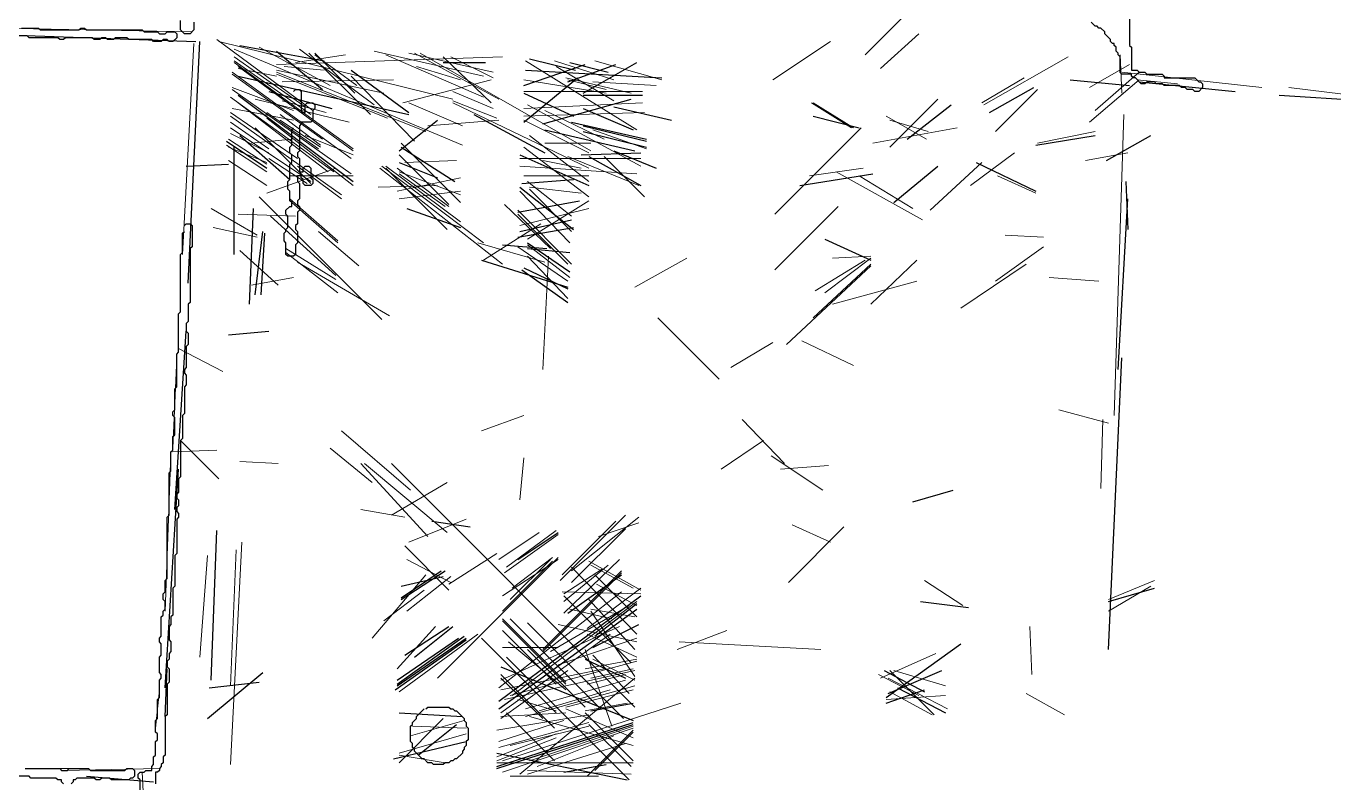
# Model space of a CAD drawing. Header units: metres. Extents: x 0 to 426, y 0 to 320.
# Drawn here: x 93.6 to 264.1, y 120.9 to 219.5 of the extents above; entities that cross this region are included whole.
import ezdxf

# ---------------------------------------------------------------- set-up
doc = ezdxf.new("R2010")
doc.units = ezdxf.units.M
for name, color, linetype in [('CUT', 7, 'Continuous'), ('FOLD', 1, 'Continuous'), ('OUTLINE', 3, 'Continuous')]:
    doc.layers.add(name, color=color, linetype=linetype)

msp = doc.modelspace()

# ---------------------------------------------------------------- linework, layer by layer
at = {"layer": 'CUT', "lineweight": 25}
for p, q in [((203, 215.75), (208.5, 221.25)), ((79.5, 218.75), (115.75, 217.5)), ((114.75, 186), (116.25, 217.5)), ((121.5, 217), (132.5, 215)), ((126.25, 216.25), (132.25, 211.25)), ((148, 215.5), (154.25, 209.5)), ((159.25, 215.25), (165.25, 213.75)), ((136, 213.75), (143.5, 208.25)), ((148, 214.75), (153.5, 214.75)), ((158.5, 211.75), (166.5, 214.5)), ((158.75, 213.75), (176.5, 212.75)), ((164.25, 212.25), (170.5, 214.5)), ((164.5, 214.75), (169.5, 213.5)), ((166.25, 210.75), (173.25, 214.75)), ((121.25, 213), (143.5, 208)), ((136, 213), (144.25, 204.5)), ((158.5, 207), (165.5, 212.75)), ((219.25, 208.25), (225, 211.5)), ((229.75, 212.5), (237.5, 211.75)), ((238.75, 212.25), (251.25, 211)), ((121.25, 210.5), (136.25, 199.25)), ((125.25, 211), (133.5, 208.75)), ((158.5, 210.75), (165, 207.75)), ((161, 206.75), (172.5, 210)), ((166.25, 210.5), (174, 210.5)), ((257, 210.5), (268.5, 209.75)), ((166.25, 208.75), (172.75, 206)), ((170.25, 209), (177.75, 207.25)), ((208.5, 204.75), (214.25, 209.25)), ((142.25, 203.25), (147.25, 207.25)), ((152, 208), (161.25, 203)), ((164.75, 207), (174.5, 204.75)), ((166.25, 206.5), (174.5, 204.5)), ((196.25, 207.75), (202.25, 206.25)), ((121.5, 205.25), (128, 199.5)), ((161.25, 206), (173, 203.25)), ((166.25, 205.75), (174.5, 203.75)), ((225.25, 204), (233, 205.25)), ((234.5, 202), (240.25, 205.25)), ((119.75, 204.5), (125, 201)), ((120.75, 189.75), (120.75, 203.75)), ((142.5, 203.75), (149.5, 199.25)), ((166, 202.75), (173.75, 203)), ((170.25, 203.25), (175.75, 201)), ((114.5, 201.25), (120, 201.5)), ((142.25, 201.75), (147.25, 199.75)), ((158, 202.75), (167, 198.75)), ((167, 202.5), (173.75, 198.75)), ((206.75, 196.5), (212.5, 201.25)), ((217.5, 201.75), (225.25, 198)), ((158.25, 199), (165, 199.5)), ((194.5, 198.75), (204, 200.25)), ((158, 198.5), (165, 193)), ((158, 198), (164.5, 191.25)), ((159.25, 198.25), (164.75, 192.75)), ((237, 199.25), (237.25, 193)), ((124, 197.25), (140, 181.25)), ((157.75, 195.25), (165.75, 196.75)), ((236, 174.75), (237.25, 197)), ((122.75, 183.25), (123.25, 195.75)), ((143.25, 195.75), (150.25, 193.25)), ((157.75, 195.5), (164.75, 188.5)), ((157.75, 195), (164.25, 188.5)), ((123.5, 184.5), (124.5, 192.75)), ((157.75, 192), (165, 193.25)), ((158, 192.75), (164.75, 194.25)), ((124.25, 184.5), (124.75, 192.5)), ((155.75, 191), (161.5, 190.5)), ((159, 191.25), (164.5, 187.5)), ((197.75, 191.75), (203.75, 189)), ((121.5, 190.25), (126.5, 185.75)), ((159, 190.5), (164.5, 190)), ((159, 189.5), (164.25, 184)), ((153, 189), (164.25, 185.5)), ((158.25, 187.75), (164.25, 183.5)), ((158.5, 188), (164.25, 185.25)), ((196.25, 181.5), (203.75, 188.5)), ((113, 156.5), (114.5, 179.75)), ((120, 179.25), (125.25, 179.75)), ((234.75, 138.25), (236.5, 176.25)), ((187, 168.25), (192.5, 162.5)), ((111.75, 133.25), (113.5, 161.75)), ((209.25, 157.5), (214.5, 159)), ((117.75, 134.25), (118.5, 153.75)), ((146.5, 155), (151.5, 154.25)), ((157.75, 150), (163, 153.5)), ((143, 151.75), (148.75, 146)), ((142.5, 144.75), (148.25, 148.5)), ((142.5, 145), (147.75, 148.5)), ((142.5, 146.5), (148, 147.75)), ((164.25, 143), (171.25, 148)), ((155.25, 131.5), (173.75, 145.25)), ((234.75, 144.5), (240.75, 146.25)), ((155.25, 130.5), (173.25, 143.5)), ((167.75, 140), (173.25, 144.25)), ((210.25, 144.5), (216.5, 143.75)), ((155.75, 142.25), (164, 134)), ((155.75, 142), (164, 133.75)), ((142, 133.75), (150.75, 140)), ((143, 137.5), (148.75, 141.25)), ((144.25, 137.25), (149.25, 141.25)), ((155.75, 140.75), (162.75, 133.75)), ((167.5, 138.5), (173.5, 141.5)), ((141.75, 133), (151, 139.5)), ((142, 134.25), (150, 139.75)), ((142, 133.5), (151, 139.75)), ((153, 139.75), (162.75, 130)), ((205.75, 132), (215.5, 139)), ((166.5, 137), (171.75, 134.5)), ((111.75, 129.5), (112, 135.75)), ((117.25, 129.25), (124.5, 135.25)), ((155.5, 136), (172.75, 129)), ((155.5, 135), (162.5, 128)), ((205.5, 135.5), (210.75, 132.75)), ((206, 132.5), (213, 135.5)), ((117.5, 133.25), (124, 134)), ((205.75, 131.25), (210.75, 133)), ((207.25, 133.25), (213.5, 130)), ((142.25, 130), (150.5, 129.5)), ((167.25, 130.25), (172.75, 131.25)), ((142.25, 123.5), (148, 129.25)), ((144.75, 124.5), (149.75, 128.5)), ((155, 123), (172.75, 128.75)), ((155, 122.75), (172.75, 128.5)), ((141.5, 124), (151, 126.25)), ((166.75, 121.75), (172.75, 127.75)), ((155, 124.75), (172, 121.25)), ((163.75, 122.25), (169.25, 123.25)), ((101.5, 121.75), (110.25, 121))]:
    msp.add_line(p, q, dxfattribs=at)
at = {"layer": 'FOLD', "lineweight": 18}
for p, q in [((89.25, 219.25), (115.25, 218.75)), ((205, 214), (210, 218.5)), ((114, 189.75), (115.5, 217.25)), ((118.5, 217.75), (131, 208.5)), ((118.75, 217.5), (149.25, 210)), ((124, 216.75), (133.25, 211.75)), ((191, 212.5), (198.5, 217.5)), ((120.75, 216.5), (150.5, 204)), ((120.75, 215.5), (130, 209)), ((120.75, 215), (130.75, 208)), ((126.25, 214.5), (155.75, 215.5)), ((128.75, 214.75), (135.25, 215.75)), ((129.25, 216.5), (139, 209.25)), ((130.5, 216), (138.5, 208)), ((131.25, 216), (136.5, 210.75)), ((131.25, 215.75), (136.75, 211.75)), ((139, 216.25), (153.25, 213)), ((140.5, 215.75), (153.25, 210.25)), ((143.5, 216), (154.5, 213.5)), ((144.25, 216), (155.25, 210)), ((145, 216), (167.25, 203.25)), ((149, 215.5), (154.5, 212.75)), ((158.75, 215), (173.25, 206)), ((162.5, 215), (170.25, 212.5)), ((167.75, 215), (176.5, 212.5)), ((218.5, 209.25), (229.5, 215.5)), ((236.25, 215.75), (236.5, 210.75)), ((120.5, 213.5), (136, 202.25)), ((120.5, 213.25), (132.25, 204.75)), ((120.75, 214.75), (136.25, 203.5)), ((121.25, 214.25), (136.25, 203.25)), ((121.25, 214), (126.25, 213)), ((126.25, 213.75), (140.25, 210.75)), ((126.25, 213.5), (145.75, 205.75)), ((126.25, 213.25), (140.75, 207.5)), ((127.25, 214.25), (132.5, 213.75)), ((144.5, 214.25), (150.25, 212.5)), ((162.75, 214.25), (170.25, 209.75)), ((232.25, 211.5), (237.5, 214.5)), ((233, 208.5), (238.75, 213.5)), ((236.5, 213.5), (254.75, 211.5)), ((120.5, 211.5), (128.5, 208.5)), ((127, 212.25), (141.5, 212.5)), ((142.75, 209.5), (154.25, 212.5)), ((158.5, 212.5), (169.25, 210.75)), ((164, 212.75), (172.5, 210.75)), ((164.25, 212.5), (169.25, 211.25)), ((167.5, 212.25), (175.75, 211.75)), ((218.25, 209.5), (223.75, 212.75)), ((232.25, 207), (238.75, 212.5)), ((238.5, 212.5), (243.75, 212)), ((258.25, 211.5), (268.5, 210.25)), ((120.25, 210.25), (133.75, 200.5)), ((120.5, 211.25), (136, 200.25)), ((123.5, 210), (135.75, 207)), ((127, 209.75), (132.75, 208.25)), ((149.25, 211), (154.5, 208.75)), ((149.25, 209.75), (155, 207.5)), ((158.5, 211), (174, 211)), ((206.25, 203.75), (212.5, 210)), ((220, 205.75), (225.5, 211.25)), ((120.25, 208.25), (129, 202.25)), ((120.5, 208.75), (128.5, 207.25)), ((121.25, 209.5), (133, 200.5)), ((125, 208.25), (131.75, 203.5)), ((143.5, 209.5), (150.5, 206.5)), ((149.25, 209.5), (167, 201)), ((158.5, 208.75), (174, 209.5)), ((158.5, 207.75), (174.25, 208.25)), ((159, 209.25), (173.75, 201.25)), ((161.25, 208.5), (169, 204.75)), ((196, 209.5), (201.25, 206.25)), ((196.25, 209.5), (201.5, 206.25)), ((120.25, 207.75), (134.75, 197.5)), ((120.25, 207), (125.25, 203.5)), ((125, 207.5), (136.25, 198.75)), ((126.75, 208), (132, 204)), ((126.75, 207.25), (132, 203.75)), ((146, 206.5), (155.25, 207.25)), ((158.5, 207.25), (167, 203)), ((205.75, 207.75), (211, 204.75)), ((206.25, 207.25), (211.25, 205.75)), ((235.5, 168.75), (236.75, 208)), ((120, 204.75), (125, 201.5)), ((120.25, 206.25), (130.75, 199.25)), ((120.25, 205.5), (125.25, 203)), ((123, 204.25), (128.25, 204.75)), ((123.5, 206.25), (130.75, 199)), ((130, 205.25), (136.25, 202.75)), ((159.25, 205.25), (167, 199.25)), ((167.5, 206), (174.5, 203.5)), ((191.25, 195), (202.5, 206.25)), ((204, 204.25), (215, 206.25)), ((225.5, 204.25), (233, 205.75)), ((119.75, 204), (125, 200.5)), ((120, 203.75), (125, 201.75)), ((142.5, 204.25), (150.25, 196.5)), ((158.5, 203.75), (167, 197.25)), ((161.25, 204.25), (167.25, 204.25)), ((216.75, 198.75), (222.5, 203)), ((231.75, 202), (237.25, 203)), ((120, 202), (125, 198.75)), ((125.25, 202.25), (130.25, 199)), ((129, 201.25), (134.75, 197)), ((140, 201.25), (153.25, 191.25)), ((140.5, 201.25), (150.25, 194)), ((142.25, 202.75), (148.75, 196.25)), ((143, 201.75), (149.75, 202)), ((158, 202.25), (173.75, 202.25)), ((158, 201.25), (173.25, 200.25)), ((161, 202), (166, 201)), ((164.25, 202.5), (173.5, 198.75)), ((169, 202.5), (174.25, 197.25)), ((211.5, 195.5), (218.25, 201.75)), ((125, 197.75), (134, 201)), ((128, 200), (136.25, 200)), ((139.75, 201), (155.75, 188.5)), ((140.5, 201), (148.5, 193)), ((142, 201), (148.75, 196)), ((142, 198), (150.25, 199.75)), ((142.25, 200.5), (150.25, 197.5)), ((142.25, 200.25), (148.25, 196)), ((158.5, 200), (167, 200)), ((195.75, 200), (202.75, 201)), ((199.25, 200.5), (210.5, 194.25)), ((202.25, 200), (209.25, 195.75)), ((220.25, 200), (225.25, 197.75)), ((139.5, 198.5), (147.25, 198.75)), ((142.25, 197), (150.25, 198)), ((159, 199.25), (164.75, 194.75)), ((159.25, 198.5), (166, 197.75)), ((128, 197), (134.25, 191.5)), ((128.25, 196.5), (134.25, 191.25)), ((156, 196.25), (162, 190.5)), ((159, 191.75), (167, 196.75)), ((117.75, 195.75), (123.75, 192.25)), ((121.25, 195), (128.75, 194.75)), ((125.5, 194.75), (134, 187)), ((158, 193.5), (167, 195.75)), ((191.25, 187.75), (199.5, 196)), ((118, 193.25), (123.75, 192)), ((131.75, 192.75), (137, 188.25)), ((153.25, 189), (160.75, 193.75)), ((152.5, 191.25), (161.25, 188.75)), ((159, 191), (164.5, 186.75)), ((221.25, 192.25), (226.25, 192)), ((127.5, 190.5), (134, 186.5)), ((127.5, 190), (134.25, 184.75)), ((157.75, 190.75), (164.25, 186.25)), ((161, 174.75), (161.75, 189.5)), ((198.75, 189.25), (203.75, 189.5)), ((220, 186.25), (226.25, 190.75)), ((129, 188.75), (141, 181.75)), ((173, 185.5), (179.75, 189.25)), ((192.75, 178), (203.75, 188.25)), ((196.5, 185), (203, 189)), ((197.75, 184.75), (203.75, 189.25)), ((203.75, 183.25), (209.75, 189)), ((215.5, 182.75), (224, 188.5)), ((123, 185.75), (128.5, 186.75)), ((198.75, 183.25), (209.75, 186.25)), ((227, 186.75), (233.5, 186.25)), ((176, 181.5), (184, 173.5)), ((113.5, 177.5), (119.25, 174.5)), ((185.5, 175), (191, 178.25)), ((194.75, 178.5), (201.5, 175.25)), ((112.75, 164.5), (113.25, 176.25)), ((228.25, 169.5), (234.75, 167.75)), ((153, 166.75), (158.5, 168.75)), ((233.75, 159.25), (234, 168.25)), ((113.75, 165.5), (118.75, 160.5)), ((134.75, 166.75), (143.75, 159)), ((184.25, 161.75), (189.75, 165.5)), ((111.75, 143.25), (112.5, 163.75)), ((112.75, 164), (118.5, 164.25)), ((133.25, 164.5), (138.75, 160)), ((121.5, 162.75), (126.5, 162.5)), ((137.25, 162.5), (146, 153)), ((137.75, 162.5), (148.5, 153.5)), ((141.25, 162.5), (173, 130.75)), ((158, 157.75), (158.5, 163.25)), ((190.75, 163.5), (197.5, 159)), ((192, 161.75), (198.25, 162.25)), ((141.25, 155.75), (148.5, 160)), ((137.25, 156.5), (143, 155.5)), ((143.5, 152.25), (151, 155.25)), ((163.25, 147.25), (171.75, 155.75)), ((164.75, 148.5), (173.5, 155.5)), ((155.25, 150), (160.5, 153.5)), ((156.25, 149), (162.75, 153.75)), ((163.5, 148), (170.5, 155)), ((164.75, 147), (171.75, 154)), ((168.25, 153), (173.5, 154.75)), ((193, 147), (200.25, 154.25)), ((193.5, 154.5), (198.5, 152.25)), ((120.25, 123.25), (121.75, 152.25)), ((156, 148.25), (163, 153.25)), ((116.25, 137.25), (117.25, 150.5)), ((120.25, 133.5), (121, 151.25)), ((147.25, 134.5), (163, 150.25)), ((148.75, 146.75), (155, 150.75)), ((157, 146.25), (162.25, 150.25)), ((143.25, 150), (149, 147)), ((155.75, 145.25), (163, 150)), ((155.75, 143.25), (162.25, 149.75)), ((156.75, 144.75), (162, 150)), ((161, 138.25), (171.25, 148.5)), ((163.75, 143), (171, 150)), ((163.75, 144.5), (169.5, 149.25)), ((163.75, 145.5), (168.75, 148.75)), ((164.75, 149), (173.25, 140.25)), ((167, 149.75), (173.75, 146)), ((167.25, 149.25), (172.75, 146.25)), ((138.75, 139.75), (145.75, 148)), ((143.25, 143.25), (149, 147.75)), ((161, 138), (171.25, 148.25)), ((167.75, 148), (173.25, 142.5)), ((168, 146.75), (173.25, 144)), ((210.75, 147.25), (215.75, 144)), ((234.75, 144.75), (240.75, 147.25)), ((140.25, 142), (145.5, 146)), ((155.25, 133.25), (171.25, 145.75)), ((163.5, 145.75), (173.75, 145.5)), ((163.75, 145.25), (172.5, 136.5)), ((166.75, 141), (173.75, 146.25)), ((234.75, 143.25), (240.25, 146.5)), ((157, 132.25), (173.25, 144.5)), ((162, 138), (172.25, 144)), ((164.5, 143.5), (170, 142.25)), ((167, 144.75), (173, 138.25)), ((167.25, 143.5), (173, 142.5)), ((167.25, 143.25), (173, 134.75)), ((156.75, 142.25), (168.5, 130.5)), ((159, 141.75), (171.5, 129.25)), ((142, 135.75), (147, 141.25)), ((142.25, 132.75), (152.5, 140.25)), ((155.5, 134.25), (171, 141.25)), ((155.5, 130), (169.75, 140.25)), ((163, 141.5), (173.25, 139.25)), ((166.75, 140.25), (173.25, 137.25)), ((178.5, 138.25), (185, 140.75)), ((224.5, 141.25), (224.75, 135)), ((155.75, 138.5), (163, 138.5)), ((156.5, 139.25), (164, 133)), ((159, 138.25), (166.5, 130.75)), ((163, 136.25), (173.25, 139.75)), ((166.5, 138.25), (170, 128.25)), ((178.75, 139.25), (197.25, 138.25)), ((156.25, 137.25), (172.25, 121.25)), ((156.75, 132.25), (173.25, 136.75)), ((166.5, 135.75), (173.25, 137)), ((167.5, 137.5), (172.25, 132.5)), ((167.5, 137), (173, 134.25)), ((205, 134.5), (212.25, 137.75)), ((155.5, 133), (169, 135.75)), ((155.5, 129.25), (164.25, 135.5)), ((156, 131.75), (173, 135.5)), ((166.75, 133.75), (171.75, 135)), ((167.25, 134.5), (172.75, 135.75)), ((204.75, 135), (210, 132.25)), ((206.25, 135.5), (212, 129.75)), ((206.75, 135.5), (213.5, 133.5)), ((110.5, 128), (111, 133)), ((155.5, 134.5), (161, 129.25)), ((158, 122), (173, 134.5)), ((158.75, 130.5), (171.75, 134.25)), ((158.75, 129.5), (173, 133.5)), ((160.5, 130.25), (169.75, 133)), ((164, 130.75), (172.75, 133)), ((206, 134.5), (213.75, 130.5)), ((157.75, 131.75), (162.75, 130.25)), ((205.75, 131.75), (213.5, 132.25)), ((206.25, 132.75), (211.75, 129.75)), ((224, 132.5), (229, 129.75)), ((155, 127.75), (167, 129.75)), ((155.5, 129.5), (164, 130)), ((155.75, 123.75), (179, 131.25)), ((156.25, 130), (162.5, 123.75)), ((164, 130.5), (172.75, 126.75)), ((166.5, 130.25), (172, 131.25)), ((166.5, 130), (172.75, 123.75)), ((143.75, 127), (150.75, 129)), ((144, 128.25), (151, 128)), ((155.25, 126.25), (163.75, 129)), ((155.25, 125.5), (167, 128.75)), ((155.75, 122.25), (172.75, 128)), ((156.75, 125.75), (167, 128.25)), ((159.25, 129.5), (172.75, 125.75)), ((159.25, 123.75), (172.75, 128.25)), ((167, 128.5), (172.5, 123)), ((142.25, 124.75), (151, 127.25)), ((155, 124.25), (162.75, 127.25)), ((155, 123.75), (162.75, 126.75)), ((160.25, 123), (170.25, 127)), ((167.75, 122.5), (172.75, 127.5)), ((142.25, 124.5), (148.25, 123.5)), ((159, 122), (171.75, 126)), ((155, 123.5), (172.75, 123.5)), ((94, 122.75), (101.5, 122.75)), ((98.5, 122.5), (111, 122.75)), ((108.75, 122.25), (110.75, 83.25)), ((156.75, 121.75), (168.25, 121.75)), ((159, 122.5), (172.5, 122))]:
    msp.add_line(p, q, dxfattribs=at)
at = {"layer": 'OUTLINE'}
for points in [[(115.5, 220), (115.5, 219), (115, 218.5), (114.25, 218.5), (113.75, 219), (113.75, 220.25)], [(237.5, 221.25), (237.5, 217), (237.75, 216.75), (237.75, 213.75), (238.5, 213.75), (238.75, 213.5), (239.5, 213.5), (239.75, 213.25), (241.75, 213.25), (242, 213), (242, 212.75), (246, 212.75), (246.5, 212.25), (246.75, 212.25), (247, 212), (247, 211.5), (246.5, 211), (246, 211), (245.75, 211.25), (245, 211.25), (244.75, 211.5), (244.25, 211.5), (244, 211.75), (242, 211.75), (241.75, 212), (241, 212), (240.75, 212.25), (239.75, 212.25), (239.5, 212), (239, 212), (238.25, 212.75), (238, 212.75), (237.75, 213), (237.75, 213.25), (236.5, 213.25), (236.25, 213.5), (236.25, 215.5), (236, 215.75), (236, 216), (235.75, 216.25), (235.75, 216.75), (235.5, 217), (235.5, 217.25), (235.25, 217.25), (235, 217.5), (235, 217.75), (234.25, 218.5), (234.25, 218.75), (233.75, 219.25), (233.5, 219.25), (233.25, 219.5), (233, 219.5), (232.5, 220)], [(93, 219.25), (95.25, 219.25), (95.5, 219), (100.5, 219), (100.75, 219.25), (101.25, 219.25), (101.5, 219), (108.75, 219), (109, 218.75), (110.75, 218.75), (111, 218.5), (111.75, 218.5), (112, 218.75), (113, 218.75), (113.25, 218.5), (113.25, 218), (112.75, 217.5), (112.25, 217.5), (112, 217.75), (111.5, 217.75), (111.25, 217.5), (110.25, 217.5), (110, 217.75), (107, 217.75), (106.75, 218), (105.25, 218), (105, 217.75), (104.25, 217.75), (104, 218), (103.5, 218), (103.25, 217.75), (102.5, 217.75), (102.25, 218), (98.75, 218), (98.5, 217.75), (98, 217.75), (97.75, 218), (94, 218), (93.75, 218.25), (91.5, 218.25)], [(128.5, 211), (128.75, 211.25), (129.25, 211.25), (129.5, 211), (129.5, 208.25), (130, 208.25), (130, 209.25), (130.25, 209.5), (131, 209.5), (131.25, 209.25), (131.25, 208.75), (131, 208.5), (131, 207.25), (130.75, 207), (129.5, 207), (129.5, 206.75), (129.25, 206.5), (129.25, 203.25), (129, 203), (129, 202.5), (129.25, 202.25), (129.25, 200.5), (129.75, 200.5), (129.75, 201), (130, 201.25), (130.5, 201.25), (130.75, 201), (130.75, 199.75), (131, 199.5), (131, 199), (130.75, 198.75), (130, 198.75), (129.75, 199), (129.75, 199.5), (129.5, 199.75), (129.5, 200), (129, 200), (129, 199.25), (129.25, 199), (129.25, 197), (129, 196.75), (129, 196.25), (129.25, 196), (129.25, 195.5), (129, 195.25), (129, 193.75), (128.75, 193.5), (128.75, 193), (129, 192.75), (129, 191.25), (128.75, 191), (128.75, 189.75), (128.5, 189.5), (127.75, 189.5), (127.5, 189.75), (127.5, 191.25), (127.25, 191.5), (127.25, 192.5), (127.5, 192.75), (127.5, 193), (127.75, 193.25), (127.75, 194.75), (127.5, 195), (127.5, 195.5), (128, 196), (128.25, 196), (128.25, 196.5), (128, 196.75), (128, 198), (127.75, 198.25), (127.75, 199.25), (128, 199.5), (128, 201.5), (128.25, 201.75), (128.25, 202.75), (128, 203), (128, 203.75), (128.25, 204), (128.25, 206), (128.5, 206.25)], [(108.5, 119.75), (108.5, 121.25), (108.25, 121.5), (108.25, 122), (108.5, 122.25), (109, 122.25), (109.25, 122.5), (110, 122.5), (110, 123), (110.25, 123.25), (110.25, 124.25), (110.5, 124.5), (110.5, 126.25), (110.75, 126.5), (110.75, 127.25), (110.5, 127.5), (110.5, 129), (110.75, 129.25), (110.75, 131.75), (111, 132), (111, 134.25), (111.25, 134.5), (111.25, 135), (111, 135.25), (111, 137.25), (111.25, 137.5), (111.25, 139), (111, 139.25), (111, 139.75), (111.25, 140), (111.25, 142.5), (111.5, 142.75), (111.5, 143.25), (111.75, 143.5), (111.75, 144.5), (111.5, 144.75), (111.5, 145.5), (111.75, 145.75), (111.75, 147.25), (112, 147.5), (112, 155.5), (112.25, 155.75), (112.25, 161.25), (112.5, 161.5), (112.5, 164), (112.75, 164.25), (112.75, 166), (113, 166.25), (113, 168.5), (112.75, 168.75), (112.75, 169.25), (113, 169.5), (113, 172.25), (113.25, 172.5), (113.25, 176.75), (113.5, 177), (113.5, 182), (113.75, 182.25), (113.75, 189.75), (114, 190), (114, 192.5), (114.25, 192.75)], [(114.25, 193.5), (114.5, 193.75), (115, 193.75), (115.25, 193.5), (115.25, 190.75), (115, 190.5), (115, 183.5), (114.75, 183.25), (114.75, 181), (114.5, 180.75), (114.5, 179.75), (114.75, 179.5), (114.75, 178), (114.5, 177.75), (114.5, 175), (114.25, 174.75), (114.25, 174.25), (114.5, 174), (114.5, 172.75), (114.25, 172.5), (114.25, 169), (114, 168.75), (114, 165.75), (113.75, 165.5), (113.75, 160.75), (113.5, 160.5), (113.5, 158.75), (113.25, 158.5), (113.25, 158), (113.5, 157.75), (113.5, 157), (113.25, 156.75), (113.25, 156.25), (113.5, 156), (113.5, 155.5), (113.25, 155.25), (113.25, 150.75), (113, 150.5), (113, 146.5), (112.75, 146.25), (112.75, 142.75), (112.5, 142.5), (112.5, 141.5), (112.25, 141.25), (112.25, 139.5), (112.5, 139.25), (112.5, 138), (112.25, 137.75), (112.25, 137), (112, 136.75), (112, 136), (112.25, 135.75), (112.25, 134), (112, 133.75), (112, 129.75), (111.75, 129.5), (111.75, 124.5), (111.5, 124.25), (111.5, 123.5), (111.25, 123.25), (111.25, 123), (111, 122.75), (111, 122.5), (110.75, 122.25), (110.5, 122.25), (110.5, 120.75)], [(145.75, 130.5), (146, 130.75), (148.75, 130.75), (149, 130.5), (149.25, 130.5), (149.5, 130.25), (149.75, 130.25), (150.75, 129.25), (150.75, 129), (151, 128.75), (151, 128.25), (151.25, 128), (151.25, 126.5), (151, 126.25), (151, 125.75), (150.75, 125.5), (150.75, 125.25), (150.5, 125), (150.5, 124.75), (149.75, 124), (149.5, 124), (149.25, 123.75), (149, 123.75), (148.75, 123.5), (148.25, 123.5), (148, 123.25), (146.75, 123.25), (146.5, 123.5), (146, 123.5), (145.5, 124), (145.25, 124), (144.25, 125), (144.25, 125.25), (144, 125.5), (144, 126), (143.75, 126.25), (143.75, 128.25), (144, 128.5), (144, 128.75), (144.5, 129.25), (144.5, 129.5), (145.5, 130.5)], [(98.5, 120.75), (98.25, 121), (98.25, 121.25), (97.75, 121.25), (97.5, 121.5), (94.25, 121.5), (94, 121.75), (91.75, 121.75), (91.5, 122), (81.5, 122), (81.25, 122.25), (79, 122.25), (78.75, 122.5), (72, 122.5), (71.75, 122.75)], [(93.5, 122.75), (98, 122.75), (98.25, 122.5), (99, 122.5), (99.25, 122.75), (101.75, 122.75), (102, 122.5), (106.5, 122.5), (106.75, 122.75), (107.5, 122.75), (107.75, 122.5), (107.75, 121.75), (107.5, 121.5), (107.25, 121.5), (107, 121.25), (104.75, 121.25), (104.5, 121.5), (103.5, 121.5), (103.25, 121.25), (102.75, 121.25), (102.5, 121.5), (100.25, 121.5), (100, 121.25), (99.75, 121.25), (99.75, 121), (99.5, 120.75)]]:
    msp.add_lwpolyline(points, dxfattribs=at)

doc.saveas('drawing.dxf')
